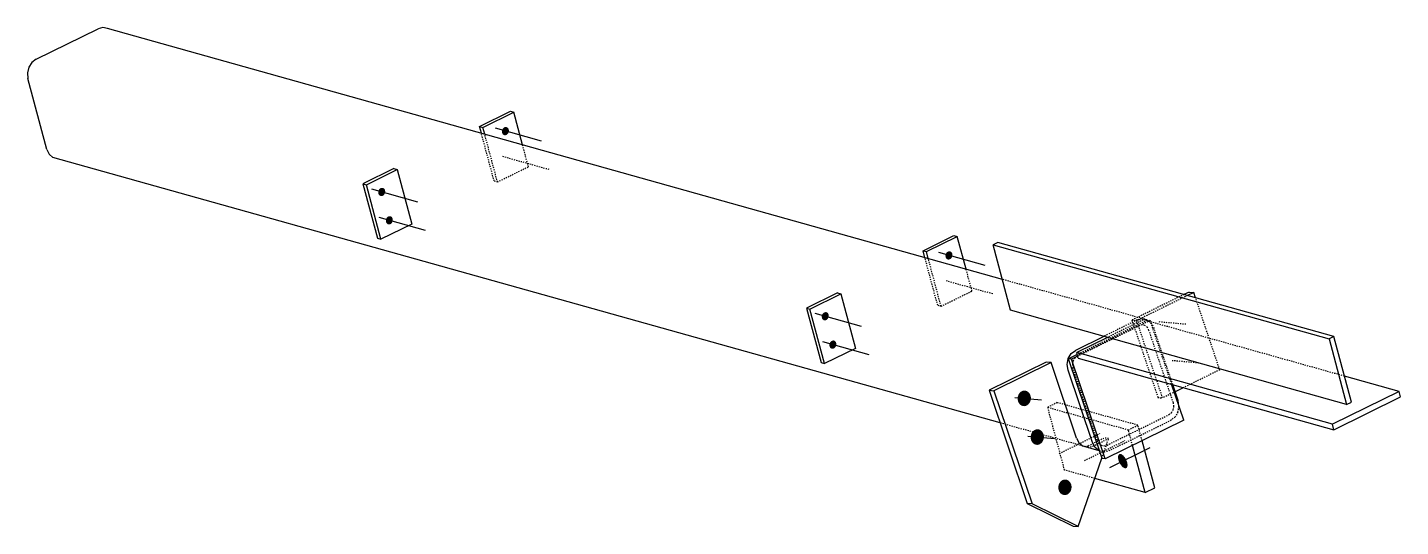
# Model space of a CAD drawing. Header units: millimetres. Extents: x 14 to 40939, y 8 to 845.
# Drawn here: x 14 to 2301, y 14 to 845 of the extents above; entities that cross this region are included whole.
import ezdxf

# ---------------------------------------------------------------- set-up
doc = ezdxf.new("R2010")
doc.units = ezdxf.units.MM
doc.linetypes.add('DXK_LINE_DOT2', pattern=[3.9198, 1.9599, -1.9599])
doc.layers.add('STÅL', color=7, linetype='Continuous')

msp = doc.modelspace()

# ---------------------------------------------------------------- hatches: boundary and pattern name
at = {"layer": 'STÅL', "linetype": 'Continuous'}
for points in [[(805, 673.8), (805.5, 675.2), (806.2, 676.4), (807.1, 677.5), (808.2, 678.3), (809.3, 678.9), (810.6, 679.2), (811.8, 679.1), (812.9, 678.8), (813.9, 678.2), (814.8, 677.3), (815.5, 676.3), (816, 675), (816.2, 673.6), (816.2, 672.2), (815.9, 670.7), (815.4, 669.4), (814.7, 668.1), (813.8, 667.1), (812.7, 666.2), (811.6, 665.7), (810.4, 665.4), (809.2, 665.4), (808, 665.7), (807, 666.3), (806.1, 667.2), (805.4, 668.3), (804.9, 669.6), (804.7, 670.9), (804.7, 672.4)], [(599, 572.6), (599.5, 574), (600.2, 575.2), (601.1, 576.3), (602.2, 577.1), (603.4, 577.7), (604.6, 577.9), (605.8, 577.9), (606.9, 577.6), (608, 577), (608.8, 576.1), (609.5, 575), (610, 573.8), (610.2, 572.4), (610.2, 571), (610, 569.5), (609.4, 568.1), (608.7, 566.9), (607.8, 565.8), (606.7, 565), (605.6, 564.4), (604.4, 564.2), (603.2, 564.2), (602, 564.5), (601, 565.1), (600.1, 566), (599.4, 567.1), (598.9, 568.3), (598.7, 569.7), (598.7, 571.2)], [(611.6, 525.4), (612.1, 526.8), (612.9, 528), (613.8, 529.1), (614.8, 529.9), (616, 530.5), (617.2, 530.7), (618.4, 530.7), (619.6, 530.4), (620.6, 529.8), (621.5, 528.9), (622.2, 527.8), (622.7, 526.6), (622.9, 525.2), (622.9, 523.8), (622.6, 522.3), (622.1, 521), (621.4, 519.7), (620.4, 518.6), (619.4, 517.8), (618.2, 517.2), (617, 517), (615.8, 517), (614.7, 517.3), (613.6, 517.9), (612.7, 518.8), (612, 519.9), (611.6, 521.1), (611.3, 522.5), (611.4, 524)], [(1543.7, 467), (1544.2, 468.3), (1544.9, 469.6), (1545.8, 470.6), (1546.9, 471.5), (1548.1, 472), (1549.3, 472.3), (1550.5, 472.3), (1551.6, 472), (1552.7, 471.4), (1553.5, 470.5), (1554.2, 469.4), (1554.7, 468.2), (1554.9, 466.8), (1554.9, 465.3), (1554.6, 463.9), (1554.1, 462.5), (1553.4, 461.3), (1552.5, 460.2), (1551.4, 459.4), (1550.3, 458.8), (1549.1, 458.6), (1547.9, 458.6), (1546.7, 458.9), (1545.7, 459.5), (1544.8, 460.4), (1544.1, 461.5), (1543.6, 462.7), (1543.4, 464.1), (1543.4, 465.5)], [(1337.7, 365.8), (1338.2, 367.1), (1338.9, 368.4), (1339.8, 369.4), (1340.9, 370.3), (1342.1, 370.8), (1343.3, 371.1), (1344.5, 371.1), (1345.6, 370.8), (1346.7, 370.2), (1347.6, 369.3), (1348.2, 368.2), (1348.7, 366.9), (1349, 365.6), (1348.9, 364.1), (1348.7, 362.7), (1348.1, 361.3), (1347.4, 360.1), (1346.5, 359), (1345.4, 358.2), (1344.3, 357.6), (1343.1, 357.3), (1341.9, 357.4), (1340.7, 357.7), (1339.7, 358.3), (1338.8, 359.1), (1338.1, 360.2), (1337.6, 361.5), (1337.4, 362.9), (1337.4, 364.3)], [(1350.3, 318.6), (1350.8, 319.9), (1351.6, 321.2), (1352.5, 322.2), (1353.6, 323.1), (1354.7, 323.6), (1355.9, 323.9), (1357.1, 323.9), (1358.3, 323.6), (1359.3, 323), (1360.2, 322.1), (1360.9, 321), (1361.4, 319.7), (1361.6, 318.4), (1361.6, 316.9), (1361.3, 315.5), (1360.8, 314.1), (1360.1, 312.9), (1359.1, 311.8), (1358.1, 311), (1356.9, 310.4), (1355.7, 310.1), (1354.5, 310.2), (1353.4, 310.5), (1352.3, 311.1), (1351.4, 311.9), (1350.7, 313), (1350.3, 314.3), (1350, 315.7), (1350.1, 317.1)], [(1663.6, 228.5), (1664, 231.2), (1665, 233.7), (1666.3, 236), (1668, 237.9), (1670, 239.3), (1672.2, 240.2), (1674.5, 240.6), (1676.8, 240.4), (1679, 239.6), (1681, 238.4), (1682.8, 236.6), (1684.1, 234.5), (1685.1, 232), (1685.6, 229.4), (1685.6, 226.7), (1685.1, 224), (1684.2, 221.5), (1682.8, 219.2), (1681.1, 217.4), (1679.1, 215.9), (1676.9, 215), (1674.6, 214.6), (1672.3, 214.8), (1670.1, 215.6), (1668.1, 216.9), (1666.4, 218.6), (1665, 220.8), (1664.1, 223.2), (1663.6, 225.8)], [(1685.3, 164.1), (1685.7, 166.8), (1686.7, 169.3), (1688, 171.6), (1689.7, 173.5), (1691.7, 174.9), (1693.9, 175.8), (1696.2, 176.2), (1698.5, 176), (1700.7, 175.2), (1702.7, 174), (1704.4, 172.2), (1705.8, 170.1), (1706.8, 167.6), (1707.2, 165), (1707.3, 162.3), (1706.8, 159.6), (1705.9, 157.1), (1704.5, 154.8), (1702.8, 153), (1700.8, 151.5), (1698.6, 150.6), (1696.3, 150.2), (1694, 150.4), (1691.8, 151.2), (1689.8, 152.5), (1688.1, 154.2), (1686.7, 156.4), (1685.8, 158.8), (1685.3, 161.4)], [(1844.1, 125.9), (1845.2, 123.4), (1846, 120.9), (1846.5, 118.5), (1846.6, 116.3), (1846.4, 114.4), (1845.8, 112.9), (1844.9, 111.9), (1843.8, 111.3), (1842.4, 111.3), (1840.9, 111.8), (1839.2, 112.7), (1837.6, 114.2), (1836, 116), (1834.5, 118.1), (1833.2, 120.5), (1832.1, 123), (1831.3, 125.5), (1830.9, 127.9), (1830.7, 130.1), (1831, 132), (1831.5, 133.5), (1832.4, 134.5), (1833.5, 135.1), (1834.9, 135.1), (1836.4, 134.7), (1838.1, 133.7), (1839.7, 132.2), (1841.3, 130.4), (1842.8, 128.3)], [(1731.3, 80.6), (1731.8, 83.3), (1732.7, 85.8), (1734.1, 88), (1735.8, 89.9), (1737.8, 91.3), (1740, 92.3), (1742.3, 92.6), (1744.6, 92.4), (1746.8, 91.7), (1748.8, 90.4), (1750.5, 88.6), (1751.9, 86.5), (1752.8, 84.1), (1753.3, 81.4), (1753.3, 78.7), (1752.8, 76), (1751.9, 73.5), (1750.6, 71.3), (1748.9, 69.4), (1746.9, 68), (1744.7, 67), (1742.4, 66.7), (1740.1, 66.9), (1737.9, 67.6), (1735.9, 68.9), (1734.1, 70.7), (1732.8, 72.8), (1731.8, 75.2), (1731.3, 77.9)]]:
    msp.add_hatch(color=96, dxfattribs=at).paths.add_polyline_path(points)

# ---------------------------------------------------------------- linework, layer by layer
at = {"layer": 'STÅL', "color": 2, "linetype": 'Continuous'}
for p, q in [((28.9, 792.1), (131.9, 842.7)), ((140, 844.7), (131.9, 842.7)), ((147.7, 842.9), (140, 844.7)), ((1638.1, 425.6), (147.7, 842.9)), ((16.7, 778.5), (14.4, 769.1)), ((21.8, 786.6), (16.7, 778.5)), ((28.9, 792.1), (21.8, 786.6)), ((14.4, 769.1), (15.2, 759.7)), ((46.8, 641.7), (15.2, 759.7)), ((767.3, 680.1), (818.8, 705.4)), ((772.9, 678.5), (824.4, 703.8)), ((818.8, 705.4), (824.4, 703.8)), ((839, 649.4), (824.4, 703.8)), ((770.4, 668.6), (767.3, 680.1)), ((767.3, 680.1), (772.9, 678.5)), ((776, 667), (772.9, 678.5)), ((46.8, 641.7), (50.7, 633.7)), ((50.7, 633.7), (56.9, 628.5)), ((1634.5, 186.7), (56.9, 628.5)), ((624.7, 610), (573.2, 584.7)), ((578.8, 583.1), (630.3, 608.4)), ((624.7, 610), (630.3, 608.4)), ((630.3, 608.4), (654.6, 517.6)), ((573.2, 584.7), (597.6, 493.9)), ((573.2, 584.7), (578.8, 583.1)), ((603.1, 492.3), (578.8, 583.1)), ((654.6, 517.6), (603.1, 492.3)), ((597.6, 493.9), (603.1, 492.3)), ((1506, 473.2), (1557.5, 498.5)), ((1511.6, 471.7), (1563.1, 497)), ((1557.5, 498.5), (1563.1, 497)), ((1577.7, 442.5), (1563.1, 497)), ((1630.6, 487.2), (1622.6, 483.3)), ((1651.8, 374.3), (1622.6, 483.3)), ((1622.6, 483.3), (2182.3, 326.6)), ((2190.2, 330.5), (1630.6, 487.2)), ((1509.1, 461.7), (1506, 473.2)), ((1506, 473.2), (1511.6, 471.7)), ((1514.7, 460.2), (1511.6, 471.7)), ((1363.4, 403.1), (1311.9, 377.8)), ((1317.5, 376.3), (1369, 401.6)), ((1363.4, 403.1), (1369, 401.6)), ((1369, 401.6), (1393.3, 310.8)), ((1949, 404.5), (1940.5, 400.4)), ((1956.9, 403.9), (1946.4, 398.7)), ((1949, 404.5), (1956.9, 403.9)), ((1959.9, 394.9), (1956.9, 403.9)), ((1311.9, 377.8), (1336.3, 287.1)), ((1311.9, 377.8), (1317.5, 376.3)), ((1341.9, 285.5), (1317.5, 376.3)), ((2211.4, 217.6), (1651.8, 374.3)), ((1807.2, 330.8), (1759.7, 307.5)), ((1813.4, 329.1), (1761.9, 303.8)), ((2190.2, 330.5), (2182.3, 326.6)), ((2182.3, 326.6), (2211.4, 217.6)), ((2219.4, 221.5), (2190.2, 330.5)), ((1393.3, 310.8), (1341.9, 285.5)), ((1747.9, 293.8), (1752.7, 302)), ((1762.8, 300.4), (1748.3, 293.3)), ((1752.7, 302), (1759.7, 307.5)), ((1763.5, 297.8), (1753.5, 292.9)), ((1763.9, 296.3), (1761.9, 303.8)), ((2187.9, 184.5), (1761.9, 303.8)), ((1336.3, 287.1), (1341.9, 285.5)), ((1711.3, 287.7), (1616.2, 241)), ((1719.2, 287.1), (1624.1, 240.3)), ((1719.2, 287.1), (1711.3, 287.7)), ((1761.5, 161.4), (1719.2, 287.1)), ((1746.2, 284.2), (1747.9, 293.8)), ((1747.7, 274.6), (1746.2, 284.2)), ((1788.2, 154.1), (1747.7, 274.6)), ((1804.1, 127.4), (1748.3, 293.3)), ((1753.5, 292.9), (1748.3, 293.3)), ((1809.4, 126.9), (1753.5, 292.9)), ((1764.5, 294.7), (2190.4, 175.4)), ((2298.8, 239), (2207.9, 264.5)), ((1616.2, 241), (1624.1, 240.3)), ((1616.2, 241), (1679.7, 52.5)), ((1624.1, 240.3), (1687.6, 51.9)), ((1940.1, 191.2), (1919.9, 251.2)), ((1930.8, 224.1), (1921.9, 250.6)), ((1940.1, 245.5), (1926, 238.6)), ((2298.8, 239), (2187.9, 184.5)), ((2190.4, 175.4), (2301.3, 229.9)), ((2301.3, 229.9), (2298.8, 239)), ((1932.3, 214.5), (1930.8, 224.1)), ((1932.3, 214.4), (1932.3, 214.5)), ((2211.4, 217.6), (2219.4, 221.5)), ((1940.1, 191.2), (1809.4, 126.9)), ((2190.4, 175.4), (2187.9, 184.5)), ((1761.5, 161.4), (1766, 153.3)), ((1766, 153.3), (1772.8, 147.9)), ((1799.5, 140.5), (1772.6, 148.1)), ((1774.1, 147.6), (1772.8, 147.9)), ((1792.7, 145.9), (1788.2, 154.1)), ((1799.5, 140.5), (1792.7, 145.9)), ((1799.5, 140.5), (1799.7, 140.5)), ((1876, 70.8), (1855, 149.3)), ((1891.8, 78.6), (1870.8, 157.1)), ((1764.1, 14.4), (1803.8, 128.3)), ((1809.4, 126.9), (1804.1, 127.4)), ((1876, 70.8), (1791.9, 94.3)), ((1876, 70.8), (1891.8, 78.6)), ((1687.6, 51.9), (1679.7, 52.5)), ((1679.7, 52.5), (1756.2, 15.1)), ((1764.1, 14.4), (1687.6, 51.9)), ((1756.2, 15.1), (1764.1, 14.4))]:
    msp.add_line(p, q, dxfattribs=at)
at = {"layer": 'STÅL', "color": 7, "linetype": 'DXK_LINE_DOT2'}
for p, q in [((791.7, 589.3), (770.4, 668.6)), ((797.2, 587.7), (776, 667)), ((848.7, 613), (839, 649.4)), ((797.2, 587.7), (848.7, 613)), ((791.7, 589.3), (797.2, 587.7)), ((1530.4, 382.5), (1509.1, 461.7)), ((1536, 380.9), (1514.7, 460.2)), ((1587.5, 406.2), (1577.7, 442.5)), ((1878.9, 358.2), (1638.1, 425.6)), ((1536, 380.9), (1587.5, 406.2)), ((1940.5, 400.4), (1853.9, 357.8)), ((1946.4, 398.7), (1861.8, 357.1)), ((2000.2, 275.1), (1959.9, 394.9)), ((1530.4, 382.5), (1536, 380.9)), ((1879, 357.5), (1762.8, 300.4)), ((1865.8, 348.8), (1762.8, 298.2)), ((1884.3, 357.1), (1763.5, 297.8)), ((1862.7, 358.1), (1807.2, 330.8)), ((1872.8, 358.3), (1813.4, 329.1)), ((1853.9, 357.8), (1897.3, 229)), ((1853.9, 357.8), (1861.8, 357.1)), ((1905.1, 228.3), (1861.8, 357.1)), ((1862.7, 358.1), (1870.8, 360)), ((1870.7, 350), (1865.8, 348.8)), ((1875.5, 348.9), (1870.7, 350)), ((1870.8, 360), (1878.9, 358.2)), ((2207.9, 264.5), (1872.8, 358.3)), ((1879.6, 345.6), (1875.5, 348.9)), ((1878.9, 358.2), (1885.8, 352.8)), ((1879, 357.5), (1884.3, 357.1)), ((1882.3, 340.8), (1879.6, 345.6)), ((1919.9, 251.2), (1884.3, 357.1)), ((1885.8, 352.8), (1890.3, 344.6)), ((1921.9, 250.6), (1890.3, 344.6)), ((1922.9, 220.3), (1882.3, 340.8)), ((1762.8, 298.2), (1758.6, 294.9)), ((1755.7, 290), (1754.7, 284.2)), ((1754.7, 284.2), (1755.6, 278.5)), ((1796.1, 158), (1755.6, 278.5)), ((1758.6, 294.9), (1755.7, 290)), ((1764.3, 294.7), (1763.9, 296.3)), ((1764.3, 294.7), (1764.5, 294.7)), ((2000.2, 275.1), (1940.1, 245.5)), ((1897.3, 229), (1905.1, 228.3)), ((1926, 238.6), (1905.1, 228.3)), ((1729.6, 220.5), (1713.7, 212.8)), ((1741.7, 108.4), (1713.7, 212.8)), ((1713.7, 212.8), (1848, 175.2)), ((1863.9, 182.9), (1729.6, 220.5)), ((1919.9, 203.8), (1922.7, 208.7)), ((1922.7, 208.7), (1923.8, 214.5)), ((1923.8, 214.5), (1922.9, 220.3)), ((1930.5, 204.9), (1932.3, 214.4)), ((1772.6, 148.1), (1634.5, 186.7)), ((1812.7, 149.9), (1915.7, 200.5)), ((1815.8, 140.6), (1918.8, 191.2)), ((1915.7, 200.5), (1919.9, 203.8)), ((1925.8, 196.7), (1918.8, 191.2)), ((1930.5, 204.9), (1925.8, 196.7)), ((1781.2, 148.8), (1807.2, 161.6)), ((1789, 148.1), (1815.1, 160.9)), ((1803.8, 128.3), (1815.1, 160.9)), ((1815.1, 160.9), (1807.2, 161.6)), ((1848, 175.2), (1863.9, 182.9)), ((1855, 149.3), (1848, 175.2)), ((1870.8, 157.1), (1863.9, 182.9)), ((1780.9, 146.1), (1774.1, 147.6)), ((1775.4, 147.4), (1781.2, 148.8)), ((1780.9, 146.1), (1789, 148.1)), ((1796.1, 158), (1798.8, 153.1)), ((1798.8, 153.1), (1802.9, 149.8)), ((1799.7, 140.5), (1807.6, 138.7)), ((1802.9, 149.8), (1807.8, 148.7)), ((1807.6, 138.7), (1815.8, 140.6)), ((1807.8, 148.7), (1812.7, 149.9)), ((1791.9, 94.3), (1741.7, 108.4))]:
    msp.add_line(p, q, dxfattribs=at)
at = {"layer": 'STÅL', "color": 96, "linetype": 'Continuous'}
for p, q in [((870.6, 655.4), (793.7, 677)), ((664.6, 554.2), (587.7, 575.8)), ((677.3, 507), (600.3, 528.6)), ((1609.3, 448.6), (1532.4, 470.1)), ((1403.3, 347.4), (1326.4, 368.9)), ((1416, 300.2), (1339, 321.7)), ((1658.8, 229), (1703.5, 225.1)), ((1680.5, 164.6), (1725.2, 160.7)), ((1816.9, 112.5), (1884.2, 145.6)), ((1750.2, 79), (1734.4, 80.3))]:
    msp.add_line(p, q, dxfattribs=at)
at = {"layer": 'STÅL', "color": 96, "linetype": 'DXK_LINE_DOT2'}
for p, q in [((883.3, 608.2), (806.3, 629.8)), ((1622, 401.4), (1545, 422.9)), ((1943.9, 350.8), (1899.2, 354.7)), ((1965.5, 286.4), (1920.8, 290.3)), ((1732.9, 136), (1800.3, 169.1)), ((1774.9, 124.2), (1842.2, 157.3))]:
    msp.add_line(p, q, dxfattribs=at)

doc.saveas('drawing.dxf')
